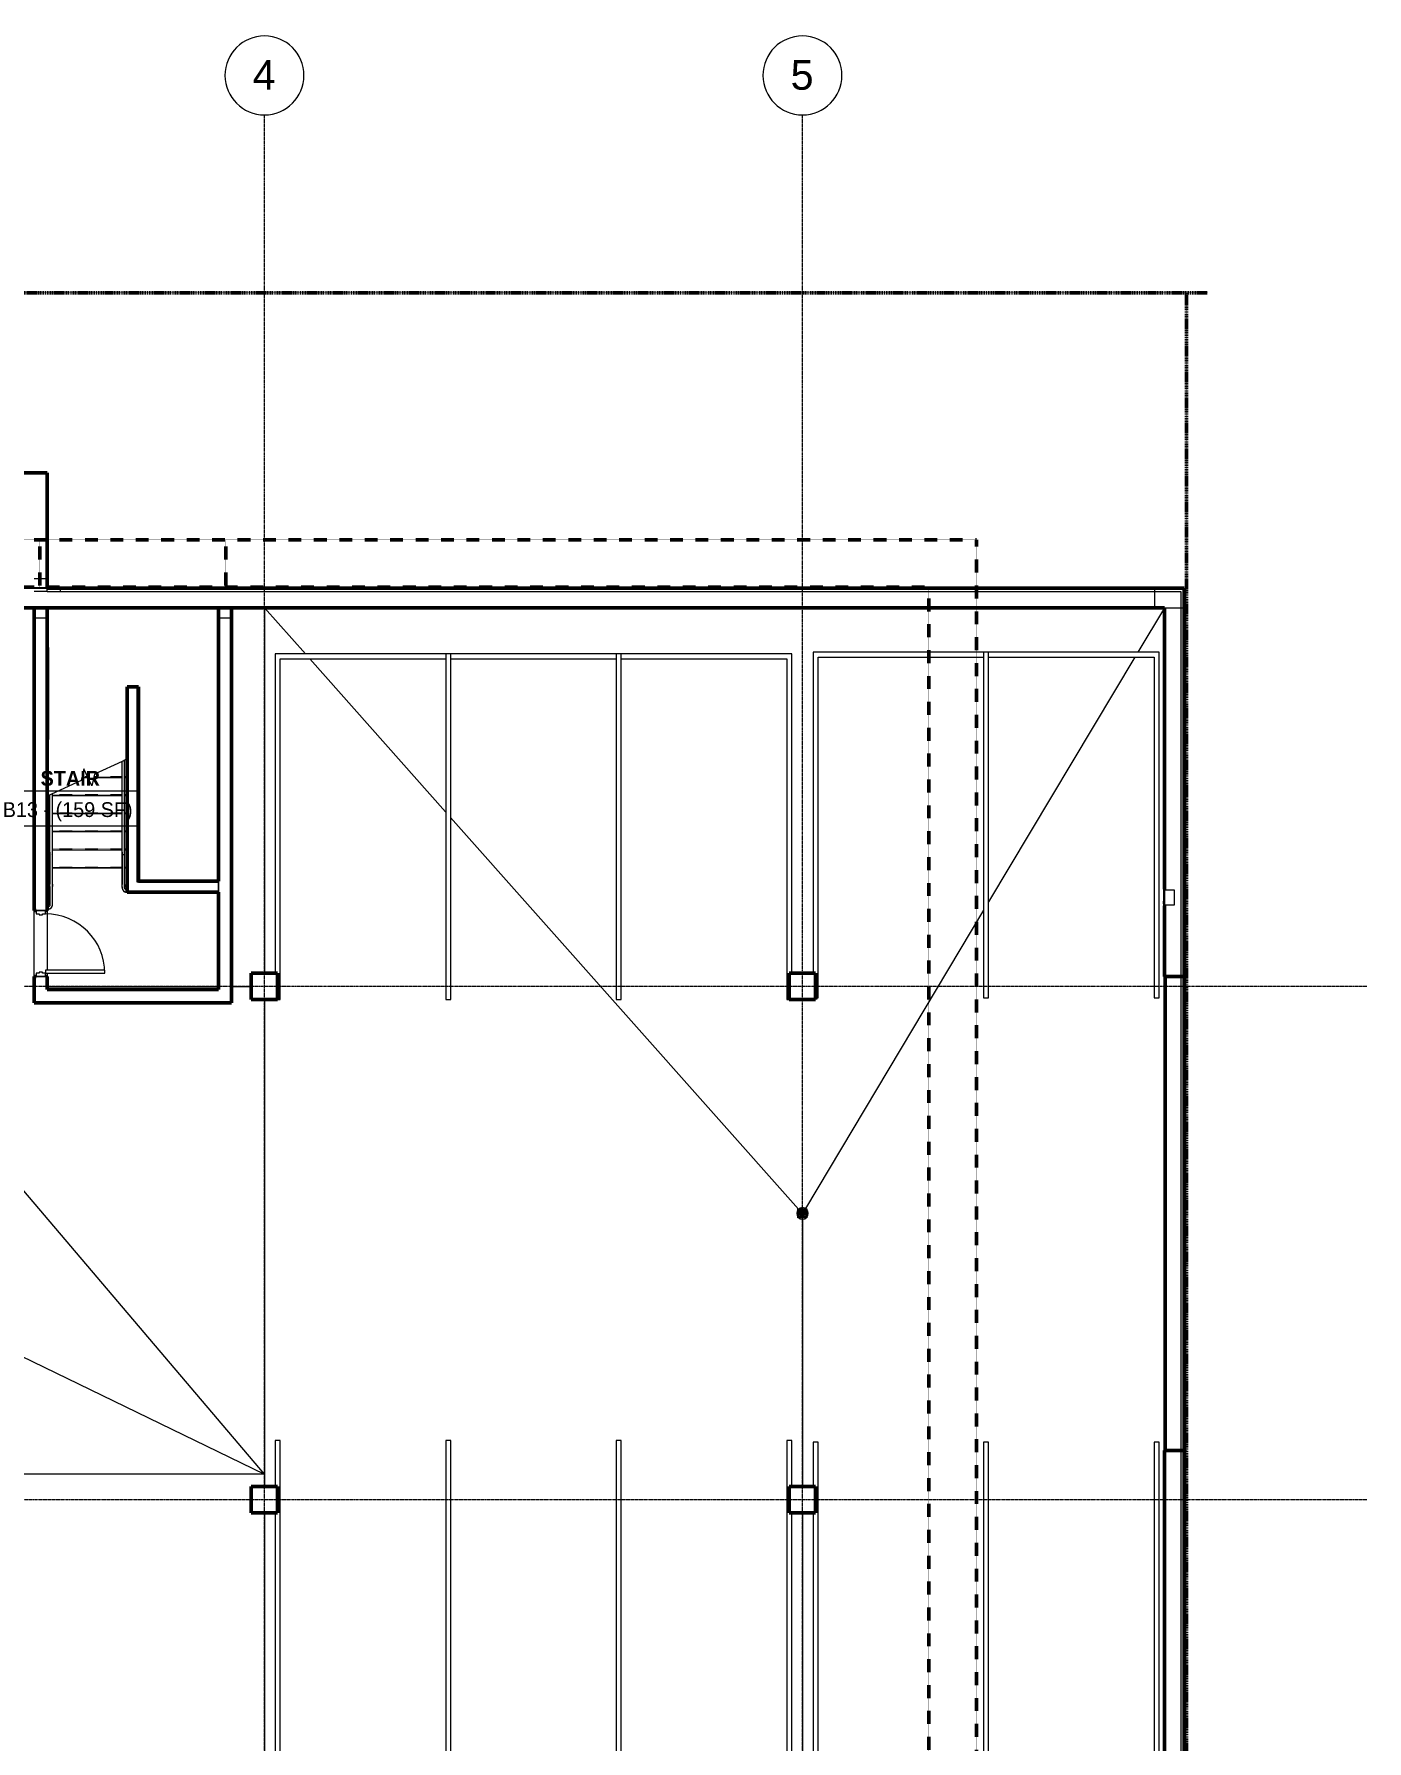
# Model space of a CAD drawing. Header units: inches. Extents: x -4218 to -1830, y 9767 to 12426.
# Drawn here: x -2640 to -1830, y 11389 to 12426 of the extents above; entities that cross this region are included whole.
import ezdxf

# ---------------------------------------------------------------- set-up
doc = ezdxf.new("R2010")
doc.units = ezdxf.units.IN
doc.header["$MEASUREMENT"] = 0
for name, pattern in [('Dash 1_16_', [0.125, 0.0625, -0.0625]), ('Double Dash 3_8_', [1, 0.375, -0.125, 0.125, -0.125, 0.125, -0.125]), ('Grid Line 1_2_', [0.875, 0.5, -0.125, 0.125, -0.125]), ('Overhead 1_16_', [0.101562, 0.0625, -0.039062])]:
    doc.linetypes.add(name, pattern=pattern)
for name, color, linetype, lineweight in [('0-1', 7, 'Continuous', 5), ('0-2', 90, 'Continuous', 20), ('0-3', 7, 'Continuous', 9), ('A-AREA-IDEN', 2, 'Continuous', 9), ('A-DOOR-1', 90, 'Continuous', 20), ('A-DOOR-2', 7, 'Continuous', 9), ('A-DOOR-FRAM-1', 90, 'Continuous', 20), ('A-FLOR-4', 192, 'Continuous', 9), ('A-FLOR-5', 71, 'Continuous', 13), ('A-FLOR-HRAL-1', 7, 'Continuous', 9), ('A-FLOR-HRAL-2', 252, 'Continuous', 9), ('A-GENM-1', 7, 'Continuous', 9), ('A-WALL', 113, 'Continuous', 13), ('A-WALL-1', 50, 'Continuous', 13), ('A-WALL-2', 250, 'Continuous', 50), ('A-WALL-3', 253, 'Continuous', 9), ('A-WALL-4', 252, 'Continuous', 9), ('A-WALL-5', 7, 'Continuous', 9), ('C-PROP-LINE', 91, 'Double Dash 3_8_', 50), ('C-PROP-LINE-1', 91, 'Dash 1_16_', 50), ('E-FIRE', 2, 'Continuous', 9), ('I-WALL-1', 250, 'Continuous', 50), ('I-WALL-2', 253, 'Continuous', 9), ('I-WALL-3', 252, 'Continuous', 9), ('P-SANR-FIXT', 6, 'Continuous', 9), ('S-COLS', 52, 'Continuous', 9), ('S-COLS-1', 52, 'Continuous', 50), ('S-FNDN-3', 253, 'Continuous', 9), ('S-FNDN-6', 32, 'Continuous', 9), ('S-FNDN-7', 32, 'Continuous', 50), ('S-GRID-1', 1, 'Grid Line 1_2_', 9), ('S-GRID-IDEN', 1, 'Continuous', 9), ('S-STRS-1', 252, 'Continuous', 9), ('S-STRS-2', 7, 'Continuous', 9), ('S-STRS-3', 253, 'Continuous', 9), ('S-STRS-4', 252, 'Overhead 1_16_', 9), ('S-STRS-5', 7, 'Overhead 1_16_', 9), ('S-STRS-MBND-1', 7, 'Continuous', 9)]:
    doc.layers.add(name, color=color, linetype=linetype, lineweight=lineweight)
doc.styles.add('Arial', font='arial.ttf', dxfattribs={"height": 18})
doc.styles.add('Century Gothic', font='ufonts.com_century-gothic.ttf', dxfattribs={"height": 9})
doc.styles.add('Century Gothic_B', font='GOTHICB.TTF', dxfattribs={"height": 9})

# ---------------------------------------------------------------- blocks, each defined once
blk = doc.blocks.new('Parking_Stall_Multiple - STANDARD-V4-BACKGROUND - BASEMENT')
at = {"layer": 'A-GENM-1'}
for p, q in [((166, 314), (0, 314)), ((0, 314), (0, 207.3)), ((210, 314), (182, 314)), ((210, 311), (210, 314)), ((3, 210.3), (3, 311)), ((3, 311), (210, 311)), ((210, 210.3), (0, 210.3)), ((0, 210.3), (0, 103.7)), ((210, 210.3), (3, 210.3)), ((210, 207.3), (210, 210.3)), ((210, 207.3), (210, 210.3)), ((0, 207.3), (210, 207.3)), ((3, 106.7), (3, 207.3)), ((3, 207.3), (210, 207.3)), ((210, 106.7), (0, 106.7)), ((0, 106.7), (0, 0)), ((210, 106.7), (3, 106.7)), ((210, 103.7), (210, 106.7)), ((210, 103.7), (210, 106.7)), ((0, 103.7), (210, 103.7)), ((3, 3), (3, 103.7)), ((3, 103.7), (210, 103.7)), ((210, 3), (3, 3)), ((210, 0), (210, 3)), ((0, 0), (166, 0)), ((182, 0), (210, 0))]:
    blk.add_line(p, q, dxfattribs=at)
blk = doc.blocks.new('Parking_Stall_Multiple - STANDARD-1983798-BACKGROUND - BASEMENT')
at = {"layer": 'A-GENM-1'}
for p, q in [((167.1, 210.3), (0, 210.3)), ((0, 210.3), (0, 103.7)), ((210, 210.3), (183.1, 210.3)), ((210, 207.3), (210, 210.3)), ((3, 106.7), (3, 207.3)), ((3, 207.3), (210, 207.3)), ((210, 106.7), (0, 106.7)), ((0, 106.7), (0, 0)), ((210, 106.7), (3, 106.7)), ((210, 103.7), (210, 106.7)), ((210, 103.7), (210, 106.7)), ((0, 103.7), (210, 103.7)), ((3, 3), (3, 103.7)), ((3, 103.7), (210, 103.7)), ((210, 3), (3, 3)), ((210, 0), (210, 3)), ((0, 0), (210, 0))]:
    blk.add_line(p, q, dxfattribs=at)
blk = doc.blocks.new('Parking_Stall_Multiple - STANDARD-2218185-BACKGROUND - BASEMENT')
at = {"layer": 'A-GENM-1'}
for p, q in [((194, 0), (0, 0)), ((0, 0), (0, -106.7)), ((3, -103.7), (3, -3)), ((3, -3), (210, -3)), ((210, -3), (210, -1.5)), ((210, -103.7), (0, -103.7)), ((0, -103.7), (0, -210.3)), ((210, -103.7), (3, -103.7)), ((210, -106.7), (210, -103.7)), ((210, -106.7), (210, -103.7)), ((0, -106.7), (210, -106.7)), ((3, -207.3), (3, -106.7)), ((3, -106.7), (210, -106.7)), ((210, -207.3), (0, -207.3)), ((0, -207.3), (0, -314)), ((210, -207.3), (3, -207.3)), ((210, -210.3), (210, -207.3)), ((210, -210.3), (210, -207.3)), ((0, -210.3), (210, -210.3)), ((3, -311), (3, -210.3)), ((3, -210.3), (210, -210.3)), ((210, -311), (3, -311)), ((210, -312.5), (210, -311)), ((0, -314), (194, -314))]:
    blk.add_line(p, q, dxfattribs=at)
blk = doc.blocks.new('Parking_Stall_Multiple - STANDARD-V7-BACKGROUND - BASEMENT')
at = {"layer": 'A-GENM-1'}
for p, q in [((210, 0), (0, 0)), ((0, 0), (0, -106.7)), ((210, -3), (210, 0)), ((3, -103.7), (3, -3)), ((3, -3), (210, -3)), ((210, -103.7), (0, -103.7)), ((0, -103.7), (0, -210.3)), ((210, -103.7), (3, -103.7)), ((210, -106.7), (210, -103.7)), ((210, -106.7), (210, -103.7)), ((0, -106.7), (210, -106.7)), ((3, -207.3), (3, -106.7)), ((3, -106.7), (210, -106.7)), ((210, -207.3), (3, -207.3)), ((210, -208.8), (210, -207.3)), ((0, -210.3), (195.1, -210.3))]:
    blk.add_line(p, q, dxfattribs=at)
blk = doc.blocks.new('CTR - 1st Phase - Common Walls_rvt-1-BACKGROUND - BASEMENT')
at = {"layer": '0-2'}
for name, p, rotation in [('Parking_Stall_Multiple - STANDARD-2218185-BACKGROUND - BASEMENT', (-2179.8, 12049.2), 270.0000000000005), ('Parking_Stall_Multiple - STANDARD-V7-BACKGROUND - BASEMENT', (-1956.5, 12050.3), 270.0000000000018), ('Parking_Stall_Multiple - STANDARD-V4-BACKGROUND - BASEMENT', (-2179.8, 11361.2), 89.99999999999953), ('Parking_Stall_Multiple - STANDARD-1983798-BACKGROUND - BASEMENT', (-1956.5, 11360.1), 89.99999999999821)]:
    blk.add_blockref(name, p, dxfattribs=dict(at, rotation=rotation))
blk = doc.blocks.new('HOLLOW METAL - STAIR DOOR 3-0 x 7-0-2453423-BACKGROUND - BASEMENT')
at = {"layer": 'A-DOOR-1'}
for p, q in [((18, 39.25), (16.25, 39.25)), ((16.25, 39.25), (16.25, 3.25)), ((18, 3.25), (18, 39.25)), ((16.25, 3.25), (18, 3.25))]:
    blk.add_line(p, q, dxfattribs=at)
at = {"layer": 'A-DOOR-2'}
blk.add_arc((18, 3.25), 36, 90, 180, dxfattribs=at)
at = {"layer": 'A-DOOR-FRAM-1'}
for p, q in [((-18, 3.25), (-20, 3.25)), ((-20, 3.25), (-20, -2.5)), ((-18, 1.3125), (-18, 3.25)), ((-17.375, 1.3125), (-18, 1.3125)), ((-17.375, -0.5625), (-17.375, 1.3125)), ((18, 1.3125), (17.375, 1.3125)), ((17.375, 1.3125), (17.375, -0.5625)), ((18, 3.25), (18, 1.3125)), ((20, 3.25), (18, 3.25)), ((20, -2.5), (20, 3.25)), ((-20, -2.5), (-18, -2.5)), ((-18, -2.5), (-18, -0.5625)), ((-18, -0.5625), (-17.375, -0.5625)), ((17.375, -0.5625), (18, -0.5625)), ((18, -0.5625), (18, -2.5)), ((18, -2.5), (20, -2.5))]:
    blk.add_line(p, q, dxfattribs=at)
blk = doc.blocks.new('Top Rail Type - Top Rail_Internal_-2365500-BACKGROUND - BASEMENT')
at = {"layer": 'A-FLOR-HRAL-1'}
for p, q in [((-2630.7, 11928.7), (-2630.7, 11909.3)), ((-2629.2, 11909.3), (-2629.2, 11928.7)), ((-2630, 11927.3), (-2629.9, 11927.3)), ((-2630.7, 11907.9), (-2630.7, 11896.8)), ((-2629.2, 11896.8), (-2629.2, 11907.9)), ((-2631.9, 11895.6), (-2632.3, 11895.6)), ((-2632.3, 11894.1), (-2631.9, 11894.1))]:
    blk.add_line(p, q, dxfattribs=at)
at = {"layer": 'A-FLOR-HRAL-1', "flags": 128}
for points in [[(-2630.7, 11907.9), (-2630.7, 11908), (-2630.7, 11908.1), (-2630.7, 11908.2), (-2630.7, 11908.3), (-2630.7, 11908.4), (-2630.7, 11908.5), (-2630.7, 11908.6), (-2630.7, 11908.7), (-2630.7, 11908.8), (-2630.7, 11908.9), (-2630.7, 11909), (-2630.7, 11909.1), (-2630.7, 11909.2), (-2630.7, 11909.3), (-2630.7, 11909.3)], [(-2629.2, 11909.3), (-2629.2, 11909.2), (-2629.2, 11909.1), (-2629.2, 11909), (-2629.2, 11908.9), (-2629.2, 11908.8), (-2629.2, 11908.7), (-2629.2, 11908.6), (-2629.2, 11908.5), (-2629.2, 11908.4), (-2629.2, 11908.3), (-2629.2, 11908.2), (-2629.2, 11908.1), (-2629.2, 11908), (-2629.2, 11907.9), (-2629.2, 11907.9)], [(-2631.9, 11894.1), (-2631.8, 11894.1), (-2631.7, 11894.1), (-2631.6, 11894.1), (-2631.5, 11894.1), (-2631.4, 11894.1), (-2631.3, 11894.1), (-2631.2, 11894.2), (-2631.1, 11894.2), (-2631, 11894.2), (-2630.9, 11894.3), (-2630.8, 11894.3), (-2630.7, 11894.4), (-2630.6, 11894.4), (-2630.5, 11894.5), (-2630.4, 11894.5), (-2630.3, 11894.6), (-2630.2, 11894.7), (-2630.1, 11894.7), (-2630.1, 11894.8), (-2630, 11894.9), (-2629.9, 11895), (-2629.8, 11895.1), (-2629.8, 11895.1), (-2629.7, 11895.2), (-2629.6, 11895.3), (-2629.6, 11895.4), (-2629.5, 11895.5), (-2629.5, 11895.6), (-2629.4, 11895.7), (-2629.4, 11895.8), (-2629.3, 11895.9), (-2629.3, 11896), (-2629.3, 11896.1), (-2629.3, 11896.2), (-2629.2, 11896.3), (-2629.2, 11896.5), (-2629.2, 11896.6), (-2629.2, 11896.7), (-2629.2, 11896.8), (-2629.2, 11896.8)], [(-2630.7, 11896.8), (-2630.7, 11896.8), (-2630.7, 11896.7), (-2630.7, 11896.7), (-2630.7, 11896.6), (-2630.7, 11896.6), (-2630.7, 11896.5), (-2630.7, 11896.5), (-2630.8, 11896.4), (-2630.8, 11896.4), (-2630.8, 11896.3), (-2630.8, 11896.3), (-2630.8, 11896.2), (-2630.9, 11896.2), (-2630.9, 11896.2), (-2630.9, 11896.1), (-2630.9, 11896.1), (-2631, 11896), (-2631, 11896), (-2631, 11896), (-2631.1, 11895.9), (-2631.1, 11895.9), (-2631.2, 11895.9), (-2631.2, 11895.8), (-2631.2, 11895.8), (-2631.3, 11895.8), (-2631.3, 11895.7), (-2631.4, 11895.7), (-2631.4, 11895.7), (-2631.4, 11895.7), (-2631.5, 11895.6), (-2631.5, 11895.6), (-2631.6, 11895.6), (-2631.6, 11895.6), (-2631.7, 11895.6), (-2631.7, 11895.6), (-2631.8, 11895.6), (-2631.8, 11895.6), (-2631.9, 11895.6), (-2631.9, 11895.6), (-2631.9, 11895.6)]]:
    blk.add_lwpolyline(points, dxfattribs=at)
at = {"layer": 'A-FLOR-HRAL-2'}
for p, q in [((-2632.3, 11895.6), (-2632.6, 11895.6)), ((-2632.6, 11894.7), (-2632.6, 11894.9)), ((-2632.6, 11894.1), (-2632.4, 11894.1))]:
    blk.add_line(p, q, dxfattribs=at)
blk = doc.blocks.new('Top Rail Type - Top Rail_Internal_-V8-BACKGROUND - BASEMENT')
at = {"layer": 'A-FLOR-HRAL-1'}
for p, q in [((-2629.2, 11964.2), (-2630.7, 11963.5)), ((-2630.7, 11908.9), (-2630.7, 11963.5)), ((-2629.2, 11908.9), (-2629.2, 11964.2)), ((-2630.7, 11907.9), (-2630.7, 11908.9)), ((-2630.7, 11896.8), (-2630.7, 11907.9)), ((-2629.2, 11907.9), (-2629.2, 11908.9)), ((-2629.2, 11896.8), (-2629.2, 11907.9)), ((-2632.3, 11895.6), (-2631.9, 11895.6)), ((-2632.3, 11894.1), (-2631.9, 11894.1))]:
    blk.add_line(p, q, dxfattribs=at)
for radius in [2.75, 1.25]:
    blk.add_arc((-2631.9, 11896.8), radius, 270, 0, dxfattribs=at)
at = {"layer": 'A-FLOR-HRAL-2'}
for p, q in [((-2632.6, 11895.6), (-2632.6, 11894.1)), ((-2632.6, 11895.6), (-2632.3, 11895.6)), ((-2632.6, 11894.1), (-2632.4, 11894.1))]:
    blk.add_line(p, q, dxfattribs=at)
blk = doc.blocks.new('Top Rail Type - Top Rail_Internal_-2385970-BACKGROUND - BASEMENT')
at = {"layer": 'A-FLOR-HRAL-1'}
for p, q in [((-2586.8, 11928.7), (-2586.8, 11909.1)), ((-2585.3, 11909.1), (-2585.3, 11928.7)), ((-2586.2, 11927.3), (-2586, 11927.3)), ((-2586.8, 11907.6), (-2586.8, 11907.2)), ((-2585.3, 11907.2), (-2585.3, 11907.6)), ((-2583.7, 11905.9), (-2584.1, 11905.9)), ((-2584.1, 11904.4), (-2583.7, 11904.4))]:
    blk.add_line(p, q, dxfattribs=at)
at = {"layer": 'A-FLOR-HRAL-1', "flags": 128}
for points in [[(-2586.8, 11907.6), (-2586.8, 11907.7), (-2586.8, 11907.8), (-2586.8, 11907.9), (-2586.8, 11908.1), (-2586.8, 11908.2), (-2586.8, 11908.3), (-2586.8, 11908.4), (-2586.8, 11908.5), (-2586.8, 11908.6), (-2586.8, 11908.7), (-2586.8, 11908.8), (-2586.8, 11908.9), (-2586.8, 11909), (-2586.8, 11909.1), (-2586.8, 11909.1)], [(-2585.3, 11909.1), (-2585.3, 11909), (-2585.3, 11908.9), (-2585.3, 11908.8), (-2585.3, 11908.7), (-2585.3, 11908.6), (-2585.3, 11908.5), (-2585.3, 11908.4), (-2585.3, 11908.3), (-2585.3, 11908.2), (-2585.3, 11908.1), (-2585.3, 11907.9), (-2585.3, 11907.8), (-2585.3, 11907.7), (-2585.3, 11907.6), (-2585.3, 11907.6)], [(-2586.8, 11907.2), (-2586.8, 11907.1), (-2586.8, 11907), (-2586.8, 11906.9), (-2586.8, 11906.8), (-2586.8, 11906.6), (-2586.7, 11906.5), (-2586.7, 11906.4), (-2586.7, 11906.3), (-2586.6, 11906.2), (-2586.6, 11906.1), (-2586.6, 11906), (-2586.5, 11905.9), (-2586.5, 11905.8), (-2586.4, 11905.7), (-2586.3, 11905.6), (-2586.3, 11905.5), (-2586.2, 11905.5), (-2586.1, 11905.4), (-2586.1, 11905.3), (-2586, 11905.2), (-2585.9, 11905.1), (-2585.8, 11905.1), (-2585.7, 11905), (-2585.7, 11904.9), (-2585.6, 11904.9), (-2585.5, 11904.8), (-2585.4, 11904.8), (-2585.3, 11904.7), (-2585.2, 11904.7), (-2585.1, 11904.6), (-2585, 11904.6), (-2584.9, 11904.6), (-2584.8, 11904.5), (-2584.6, 11904.5), (-2584.5, 11904.5), (-2584.4, 11904.5), (-2584.3, 11904.5), (-2584.2, 11904.4), (-2584.1, 11904.4), (-2584.1, 11904.4)], [(-2584.1, 11905.9), (-2584.1, 11905.9), (-2584.2, 11905.9), (-2584.2, 11905.9), (-2584.3, 11906), (-2584.3, 11906), (-2584.4, 11906), (-2584.4, 11906), (-2584.5, 11906), (-2584.5, 11906), (-2584.6, 11906), (-2584.6, 11906.1), (-2584.7, 11906.1), (-2584.7, 11906.1), (-2584.7, 11906.1), (-2584.8, 11906.2), (-2584.8, 11906.2), (-2584.9, 11906.2), (-2584.9, 11906.2), (-2584.9, 11906.3), (-2585, 11906.3), (-2585, 11906.4), (-2585, 11906.4), (-2585.1, 11906.4), (-2585.1, 11906.5), (-2585.1, 11906.5), (-2585.2, 11906.6), (-2585.2, 11906.6), (-2585.2, 11906.6), (-2585.2, 11906.7), (-2585.2, 11906.7), (-2585.3, 11906.8), (-2585.3, 11906.8), (-2585.3, 11906.9), (-2585.3, 11906.9), (-2585.3, 11907), (-2585.3, 11907), (-2585.3, 11907.1), (-2585.3, 11907.1), (-2585.3, 11907.2), (-2585.3, 11907.2)]]:
    blk.add_lwpolyline(points, dxfattribs=at)
at = {"layer": 'A-FLOR-HRAL-2'}
for p, q in [((-2583.4, 11905.9), (-2583.7, 11905.9)), ((-2583.7, 11904.4), (-2583.4, 11904.4)), ((-2583.4, 11905.3), (-2583.4, 11905.1))]:
    blk.add_line(p, q, dxfattribs=at)
blk = doc.blocks.new('Top Rail Type - Top Rail_Internal_-V10-BACKGROUND - BASEMENT')
at = {"layer": 'A-FLOR-HRAL-1'}
for p, q in [((-2585.3, 11984.6), (-2586.8, 11983.9)), ((-2586.8, 11908.7), (-2586.8, 11983.9)), ((-2585.3, 11908.7), (-2585.3, 11984.6)), ((-2586.8, 11907.6), (-2586.8, 11908.7)), ((-2586.8, 11907.2), (-2586.8, 11907.6)), ((-2585.3, 11907.6), (-2585.3, 11908.7)), ((-2585.3, 11907.2), (-2585.3, 11907.6)), ((-2583.7, 11905.9), (-2584.1, 11905.9)), ((-2583.7, 11904.4), (-2584.1, 11904.4))]:
    blk.add_line(p, q, dxfattribs=at)
for radius in [2.75, 1.25]:
    blk.add_arc((-2584.1, 11907.2), radius, 180, 270, dxfattribs=at)
at = {"layer": 'A-FLOR-HRAL-2'}
for p, q in [((-2583.4, 11905.9), (-2583.7, 11905.9)), ((-2583.4, 11904.4), (-2583.7, 11904.4)), ((-2583.4, 11904.4), (-2583.4, 11905.9))]:
    blk.add_line(p, q, dxfattribs=at)
blk = doc.blocks.new('Walls 4 - Walls 1-2363743-BACKGROUND - BASEMENT')
at = {"layer": 'A-WALL-2'}
for p, q in [((-2632.2, 12053.2), (-2632.3, 12053.2)), ((-2632.3, 12053.2), (-2632.3, 11997.2)), ((-2632.2, 11997.2), (-2632.2, 12053.2)), ((-2632.3, 11997.2), (-2632.2, 11997.2))]:
    blk.add_line(p, q, dxfattribs=at)
at = {"layer": 'A-WALL-3'}
blk.add_line((-2632.3, 12053.2), (-2632.3, 11997.2), dxfattribs=at)
at = {"layer": 'A-WALL-4'}
for p, q in [((-2632.3, 12053.2), (-2632.2, 12053.2)), ((-2632.2, 11997.2), (-2632.2, 12053.2)), ((-2632.3, 11997.2), (-2632.2, 11997.2))]:
    blk.add_line(p, q, dxfattribs=at)
blk = doc.blocks.new('CTR - 1st Phase -Stairs _ Elevators_rvt-1-BACKGROUND - BASEMENT')
at = {"layer": 'A-WALL-1'}
for p, q in [((-2583.1, 11985.7), (-2583.1, 12028.6)), ((-2577.6, 12028.6), (-2583.1, 12028.6)), ((-2577.6, 11911.2), (-2577.6, 12028.6)), ((-2583.1, 11911.2), (-2583.1, 11985.2)), ((-2583.1, 11910.6), (-2583.1, 11911.2)), ((-2583.1, 11905.1), (-2583.1, 11910.6)), ((-2577.6, 11910.6), (-2577.6, 11911.2)), ((-2528.3, 11910.6), (-2577.6, 11910.6)), ((-2528.3, 11910.6), (-2528.3, 11911.2)), ((-2528.3, 11905.1), (-2528.3, 11910.6)), ((-2528.3, 11905.1), (-2583.1, 11905.1)), ((-2528.3, 11904.4), (-2528.3, 11905.1))]:
    blk.add_line(p, q, dxfattribs=at)
at = {"layer": 'A-WALL-2'}
for p, q in [((-2640.3, 12077.2), (-2640.3, 11893.2)), ((-2632.3, 12077.2), (-2640.3, 12077.2)), ((-2632.3, 11893.2), (-2632.3, 12077.2)), ((-2528.3, 12077.2), (-2528.3, 11911.2)), ((-2520.3, 12077.2), (-2528.3, 12077.2)), ((-2520.3, 11845.2), (-2520.3, 12077.2)), ((-2528.3, 11904.4), (-2528.3, 11845.2)), ((-2640.3, 11893.2), (-2639.1, 11893.2)), ((-2633.3, 11893.2), (-2632.3, 11893.2)), ((-2640.3, 11853.2), (-2640.3, 11837.2)), ((-2639.1, 11853.2), (-2640.3, 11853.2)), ((-2632.3, 11853.2), (-2633.3, 11853.2)), ((-2632.3, 11845.2), (-2632.3, 11853.2)), ((-2528.3, 11845.2), (-2632.3, 11845.2)), ((-2520.3, 11837.2), (-2520.3, 11845.2)), ((-2640.3, 11837.2), (-2632.3, 11837.2)), ((-2632.3, 11837.2), (-2520.3, 11837.2))]:
    blk.add_line(p, q, dxfattribs=at)
at = {"layer": 'A-WALL-3'}
for p, q in [((-2640.3, 12077.2), (-2632.3, 12077.2)), ((-2528.3, 12077.2), (-2520.3, 12077.2)), ((-2639.1, 11893.2), (-2633.3, 11893.2)), ((-2633.3, 11853.2), (-2639.1, 11853.2)), ((-2528.3, 11845.2), (-2632.3, 11845.2)), ((-2528.3, 11847.2), (-2528.3, 11845.2)), ((-2520.3, 11845.2), (-2520.3, 11847.2)), ((-2520.3, 11845.2), (-2520.3, 11837.2))]:
    blk.add_line(p, q, dxfattribs=at)
at = {"layer": 'A-WALL-4'}
for p, q in [((-2640.3, 11893.2), (-2639.1, 11893.2)), ((-2633.3, 11893.2), (-2632.3, 11893.2)), ((-2639.1, 11853.2), (-2640.3, 11853.2)), ((-2632.3, 11853.2), (-2633.3, 11853.2))]:
    blk.add_line(p, q, dxfattribs=at)
at = {"layer": 'A-WALL-5'}
for p, q in [((-2640.3, 11853.2), (-2640.3, 11893.2)), ((-2632.3, 11893.2), (-2632.3, 11856.9)), ((-2632.3, 11855.2), (-2632.3, 11853.2))]:
    blk.add_line(p, q, dxfattribs=at)
at = {"layer": 'I-WALL-1'}
for p, q in [((-2583.7, 12029.2), (-2583.7, 11985.4)), ((-2583.1, 12029.2), (-2583.7, 12029.2)), ((-2577.6, 12029.2), (-2583.1, 12029.2)), ((-2576.9, 12029.2), (-2577.6, 12029.2)), ((-2576.9, 11911.2), (-2576.9, 12029.2)), ((-2583.7, 11985.2), (-2583.7, 11911.2)), ((-2583.7, 11911.2), (-2583.7, 11905.1)), ((-2528.3, 11911.2), (-2576.9, 11911.2)), ((-2583.7, 11905.1), (-2583.7, 11904.4)), ((-2583.7, 11904.4), (-2528.3, 11904.4))]:
    blk.add_line(p, q, dxfattribs=at)
at = {"layer": 'I-WALL-2'}
blk.add_line((-2528.3, 11911.2), (-2528.3, 11904.4), dxfattribs=at)
at = {"layer": 'I-WALL-3'}
for p, q in [((-2583.7, 12029.2), (-2583.7, 11985.4)), ((-2583.7, 12029.2), (-2576.9, 12029.2)), ((-2576.9, 11911.2), (-2576.9, 12029.2)), ((-2583.7, 11919.2), (-2583.7, 11911.2)), ((-2583.7, 11905.9), (-2583.7, 11911.2)), ((-2528.3, 11911.2), (-2576.9, 11911.2)), ((-2583.4, 11904.4), (-2528.3, 11904.4))]:
    blk.add_line(p, q, dxfattribs=at)
at = {"layer": 'S-FNDN-3'}
for p, q in [((-2648.3, 12077.2), (-2632.3, 12077.2)), ((-2528.3, 12077.2), (-2512.3, 12077.2))]:
    blk.add_line(p, q, dxfattribs=at)
at = {"layer": 'S-STRS-1'}
for p, q in [((-2583.7, 11974.2), (-2583.1, 11974.2)), ((-2632.3, 11952.2), (-2632.3, 11962.7)), ((-2583.7, 11963.2), (-2583.1, 11963.2)), ((-2632.3, 11941.2), (-2632.3, 11952.2)), ((-2583.7, 11952.2), (-2583.1, 11952.2)), ((-2632.3, 11930.2), (-2632.3, 11941.2)), ((-2583.7, 11941.2), (-2583.1, 11941.2)), ((-2632.3, 11919.2), (-2632.3, 11930.2)), ((-2583.7, 11930.2), (-2583.1, 11930.2)), ((-2583.7, 11919.2), (-2583.1, 11919.2))]:
    blk.add_line(p, q, dxfattribs=at)
at = {"layer": 'S-STRS-2'}
for p, q in [((-2584.1, 11985.2), (-2583.1, 11985.2)), ((-2583.1, 11985.2), (-2583.1, 11985.7)), ((-2611.3, 11974.2), (-2607.7, 11974.2)), ((-2604.1, 11974.2), (-2586.8, 11974.2)), ((-2585.3, 11974.2), (-2583.7, 11974.2)), ((-2631.3, 11963.2), (-2630.7, 11963.2)), ((-2629.2, 11963.2), (-2586.8, 11963.2)), ((-2585.3, 11963.2), (-2583.7, 11963.2)), ((-2632.3, 11952.2), (-2630.7, 11952.2)), ((-2629.2, 11952.2), (-2586.8, 11952.2)), ((-2585.3, 11952.2), (-2583.7, 11952.2)), ((-2632.3, 11941.2), (-2630.7, 11941.2)), ((-2629.2, 11941.2), (-2586.8, 11941.2)), ((-2585.3, 11941.2), (-2583.7, 11941.2)), ((-2632.3, 11930.2), (-2630.7, 11930.2)), ((-2629.2, 11930.2), (-2586.8, 11930.2)), ((-2585.3, 11930.2), (-2583.7, 11930.2)), ((-2632.3, 11919.2), (-2630.7, 11919.2)), ((-2629.2, 11919.2), (-2586.8, 11919.2)), ((-2585.3, 11919.2), (-2583.7, 11919.2))]:
    blk.add_line(p, q, dxfattribs=at)
at = {"layer": 'S-STRS-3'}
for p, q in [((-2583.1, 11974.2), (-2583.1, 11985.2)), ((-2583.1, 11963.2), (-2583.1, 11974.2)), ((-2583.1, 11952.2), (-2583.1, 11963.2)), ((-2583.1, 11941.2), (-2583.1, 11952.2)), ((-2583.1, 11930.2), (-2583.1, 11941.2)), ((-2583.1, 11919.2), (-2583.1, 11930.2))]:
    blk.add_line(p, q, dxfattribs=at)
at = {"layer": 'S-STRS-4'}
for p, q in [((-2583.7, 11974.7), (-2583.1, 11974.7)), ((-2583.7, 11963.7), (-2583.1, 11963.7)), ((-2583.7, 11952.7), (-2583.1, 11952.7)), ((-2583.7, 11941.7), (-2583.1, 11941.7)), ((-2583.7, 11930.7), (-2583.1, 11930.7)), ((-2583.7, 11919.7), (-2583.1, 11919.7))]:
    blk.add_line(p, q, dxfattribs=at)
at = {"layer": 'S-STRS-5'}
for p, q in [((-2611.2, 11974.7), (-2607.9, 11974.7)), ((-2604, 11974.7), (-2586.8, 11974.7)), ((-2585.3, 11974.7), (-2583.7, 11974.7)), ((-2629.2, 11963.7), (-2586.8, 11963.7)), ((-2585.3, 11963.7), (-2583.7, 11963.7)), ((-2632.3, 11952.7), (-2630.7, 11952.7)), ((-2629.2, 11952.7), (-2586.8, 11952.7)), ((-2585.3, 11952.7), (-2583.7, 11952.7)), ((-2632.3, 11941.7), (-2630.7, 11941.7)), ((-2629.2, 11941.7), (-2586.8, 11941.7)), ((-2585.3, 11941.7), (-2583.7, 11941.7)), ((-2632.3, 11930.7), (-2630.7, 11930.7)), ((-2629.2, 11930.7), (-2586.8, 11930.7)), ((-2585.3, 11930.7), (-2583.7, 11930.7)), ((-2632.3, 11919.7), (-2630.7, 11919.7)), ((-2629.2, 11919.7), (-2586.8, 11919.7)), ((-2585.3, 11919.7), (-2583.7, 11919.7))]:
    blk.add_line(p, q, dxfattribs=at)
at = {"layer": 'S-STRS-MBND-1'}
for p, q in [((-2586.8, 11983.9), (-2603.6, 11976.1)), ((-2583.1, 11985.7), (-2585.3, 11984.6)), ((-2611.8, 11972.3), (-2632.3, 11962.7)), ((-2610.1, 11979.3), (-2611.8, 11972.3)), ((-2605.3, 11969.1), (-2610.1, 11979.3)), ((-2603.6, 11976.1), (-2605.3, 11969.1))]:
    blk.add_line(p, q, dxfattribs=at)
at = {"layer": '0-3'}
for name in ['Walls 4 - Walls 1-2363743-BACKGROUND - BASEMENT', 'Top Rail Type - Top Rail_Internal_-V10-BACKGROUND - BASEMENT', 'Top Rail Type - Top Rail_Internal_-V8-BACKGROUND - BASEMENT', 'Top Rail Type - Top Rail_Internal_-2365500-BACKGROUND - BASEMENT', 'Top Rail Type - Top Rail_Internal_-2385970-BACKGROUND - BASEMENT']:
    blk.add_blockref(name, (0, 0), dxfattribs=at)
at = {"layer": '0-3', "rotation": 269.9999999999901}
blk.add_blockref('HOLLOW METAL - STAIR DOOR 3-0 x 7-0-2453423-BACKGROUND - BASEMENT', (-2636.6, 11873.2), dxfattribs=at)
blk = doc.blocks.new('Concrete-Rectangular-Column - ONE-1856735-BACKGROUND - BASEMENT')
at = {"layer": 'S-COLS-1'}
for p, q in [((8, 8), (-8, 8)), ((-8, 8), (-8, -8)), ((8, -8), (8, 8)), ((-8, -8), (8, -8))]:
    blk.add_line(p, q, dxfattribs=at)
blk = doc.blocks.new('Basic Wall _ EXT - C8AØF - _10_ CONCRETE _ 2_ EPS INSUL_ - ___-2578962-BACKGROUND - BASEMENT')
at = {"layer": 'S-FNDN-6'}
for p, q in [((-3144.3, 12095.1), (-3136.3, 12095.1)), ((-2640.3, 12095.1), (-2632.3, 12095.1)), ((-3152.3, 12089.2), (-3175.6, 12089.2)), ((-3175.6, 12089.2), (-3144.3, 12089.2)), ((-3144.3, 12089.2), (-3136.3, 12089.2)), ((-2640.3, 12089.2), (-2632.3, 12089.2))]:
    blk.add_line(p, q, dxfattribs=at)
blk = doc.blocks.new('Basic Wall _ EXT - C8AØF - _10_ CONCRETE _ 2_ EPS INSUL_ - ___-2578964-BACKGROUND - BASEMENT')
at = {"layer": 'S-FNDN-6'}
for p, q in [((-1941.3, 12077.2), (-1941.3, 12087.2)), ((-1941.3, 12087.2), (-1941.3, 11853.2)), ((-1941.3, 11853.2), (-1941.3, 12077.2)), ((-1941.3, 11853.2), (-1940.7, 11853.2)), ((-1940.7, 11853.2), (-1941.3, 11853.2))]:
    blk.add_line(p, q, dxfattribs=at)
blk = doc.blocks.new('Basic Wall _ EXT - C8AØF - _10_ CONCRETE _ 2_ EPS INSUL_ - ___-2578965-BACKGROUND - BASEMENT')
at = {"layer": 'S-FNDN-6'}
for p, q in [((-1941.3, 11565.2), (-1939.9, 11565.2)), ((-1939.9, 11565.2), (-1941.3, 11565.2)), ((-1941.3, 11157.2), (-1941.3, 11565.2)), ((-1941.3, 11565.2), (-1941.3, 11157.2)), ((-1941.3, 11157.2), (-1938.8, 11157.2)), ((-1938.8, 11157.2), (-1941.3, 11157.2))]:
    blk.add_line(p, q, dxfattribs=at)
blk = doc.blocks.new('Drain-Floor-WATTS-Square-Stainless_Steel_Strainer-Type_FD-1200-M - 2_ Outlet with 5_ Strainer-2528673-BACKGROUND - BASEMENT')
at = {"layer": 'P-SANR-FIXT'}
for p, q in [((-2.707, -2.707), (-2.707, 2.707)), ((-2.707, 2.707), (2.707, 2.707)), ((-2.03025, -2.03025), (-2.03025, 2.03025)), ((-2.03025, 2.03025), (2.03025, 2.03025)), ((-1.3535, -1.3535), (-1.3535, 1.3535)), ((-1.3535, 1.3535), (1.3535, 1.3535)), ((-0.67675, -0.67675), (-0.67675, 0.67675)), ((-0.67675, 0.67675), (0.67675, 0.67675)), ((0, 2.707), (0, -2.707)), ((0.67675, 0.67675), (0.67675, -0.67675)), ((1.3535, 1.3535), (1.3535, -1.3535)), ((2.03025, 2.03025), (2.03025, -2.03025)), ((2.707, 2.707), (2.707, -2.707)), ((-2.707, 0), (2.707, 0)), ((2.707, -2.707), (-2.707, -2.707)), ((2.03025, -2.03025), (-2.03025, -2.03025)), ((1.3535, -1.3535), (-1.3535, -1.3535)), ((0.67675, -0.67675), (-0.67675, -0.67675))]:
    blk.add_line(p, q, dxfattribs=at)
for start, end in [(360, 180), (180, 360)]:
    blk.add_arc((0, 0), 3.5, start, end, dxfattribs=at)
blk = doc.blocks.new('104416 - Fire Extinguishers - Wall - Class A - Light - 2A-2804394-BACKGROUND - BASEMENT')
at = {"layer": 'E-FIRE'}
for p, q in [((13.2, 6.3), (13.2, 6)), ((23.2, 6.3), (13.2, 6.3)), ((13.2, 6.3), (23.2, 6.3)), ((13.2, 6.3), (13.2, 6)), ((23.2, 6), (13.2, 6)), ((13.6, 0), (13.6, 6)), ((22.8, 0), (13.6, 0)), ((14.4, 6.3), (14.4, 6.5)), ((14.4, 6.5), (14.8, 6.5)), ((14.4, 6.3), (14.4, 6.5)), ((14.8, 6.5), (15, 6.5)), ((14.8, 6.3), (14.8, 6.5)), ((15, 6.5), (15.1, 6.5)), ((15, 6.3), (15, 6.5)), ((15.1, 6.5), (15.2, 6.5)), ((15.1, 6.3), (15.1, 6.5)), ((15.2, 6.5), (15.5, 6.5)), ((15.2, 6.3), (15.2, 6.5)), ((15.5, 6.5), (15.7, 6.5)), ((15.5, 6.3), (15.5, 6.5)), ((15.7, 6.5), (15.9, 6.5)), ((15.7, 6.3), (15.7, 6.5)), ((15.9, 6.3), (15.9, 6.5)), ((15.9, 6.5), (15.9, 6.5)), ((15.9, 6.3), (15.9, 6.5)), ((15.9, 6.3), (15.9, 6.5)), ((22.8, 6), (22.8, 0)), ((23.2, 6), (23.2, 6.3)), ((23.2, 6), (23.2, 6.3))]:
    blk.add_line(p, q, dxfattribs=at)
blk = doc.blocks.new('Family - ___-1878357-BACKGROUND - BASEMENT')
at = {"layer": 'C-PROP-LINE'}
blk.add_line((-3989.6, 12268.7), (-1926.9, 12268.7), dxfattribs=at)
blk = doc.blocks.new('Family - ___-2657144-BACKGROUND - BASEMENT')
at = {"layer": 'C-PROP-LINE'}
blk.add_line((-1939.8, 12268.7), (-1939.8, 9828.6), dxfattribs=at)
blk = doc.blocks.new('Family - ___-2835860-BACKGROUND - BASEMENT')
at = {"layer": 'C-PROP-LINE-1'}
for p, q in [((-2636.9, 12118.6), (-3860.7, 12118.6)), ((-2636.9, 12118.6), (-2636.9, 12089.7)), ((-2523.7, 12089.7), (-2523.7, 12118.6)), ((-2067.5, 12118.6), (-2523.7, 12118.6)), ((-2067.5, 11247.4), (-2067.5, 12118.6)), ((-2636.9, 12089.7), (-2523.7, 12089.7))]:
    blk.add_line(p, q, dxfattribs=at)
blk = doc.blocks.new('Family - ___-2835903-BACKGROUND - BASEMENT')
at = {"layer": 'C-PROP-LINE-1'}
for p, q in [((-2096.4, 12089.7), (-3831.8, 12089.7)), ((-2096.4, 11276.3), (-2096.4, 12089.7))]:
    blk.add_line(p, q, dxfattribs=at)
blk = doc.blocks.new('Family - ___-2835932-BACKGROUND - BASEMENT')
at = {"layer": 'C-PROP-LINE-1'}
for p, q in [((-2067.5, 12118.6), (-3860.7, 12118.6)), ((-2067.5, 11247.4), (-2067.5, 12118.6))]:
    blk.add_line(p, q, dxfattribs=at)
blk = doc.blocks.new('Grid - Grid Head - Circle-50561-BACKGROUND - BASEMENT')
at = {"layer": 'S-GRID-IDEN'}
for start, end in [(360, 180), (180, 360)]:
    blk.add_arc((0, 0), 0.25, start, end, dxfattribs=at)

msp = doc.modelspace()

# ---------------------------------------------------------------- linework, layer by layer
at = {"layer": 'A-AREA-IDEN', "flags": 128}
msp.add_lwpolyline([(-2662.4, 11966.1), (-2577.7, 11966.1), (-2577.7, 11944.6), (-2662.4, 11944.6)], close=True, dxfattribs=at)
at = {"layer": 'A-FLOR-4'}
for p, q in [((-2632.3, 12077.2), (-2632.3, 11895.6)), ((-2528.3, 11845.2), (-2528.3, 12077.2)), ((-2520.3, 12077.2), (-2520.3, 11837.2)), ((-2632.3, 11894.1), (-2632.3, 11856.9)), ((-2632.3, 11855.2), (-2632.3, 11845.2)), ((-2632.3, 11845.2), (-2528.3, 11845.2)), ((-1953.3, 11853.2), (-1953.3, 10218.9)), ((-2520.3, 11837.2), (-2640.3, 11837.2))]:
    msp.add_line(p, q, dxfattribs=at)
at = {"layer": 'A-FLOR-5'}
for p, q in [((-2500.3, 12077.2), (-2475.4, 12049.2)), ((-2500.3, 12077.2), (-2500.3, 11855.2)), ((-1953.3, 12077.2), (-1969.4, 12050.3)), ((-2472.8, 12046.2), (-2390.2, 11953.2)), ((-1971.2, 12047.3), (-2060.2, 11898.5)), ((-2387.2, 11949.8), (-2175.6, 11711.8)), ((-2063.2, 11893.5), (-2171.5, 11712.2)), ((-2500.3, 11550.8), (-2752.3, 11847.2)), ((-2632.3, 11847.2), (-2528.3, 11847.2)), ((-2520.3, 11847.2), (-2508.3, 11847.2)), ((-2500.3, 11839.2), (-2500.3, 11543.2)), ((-2824.2, 11707.7), (-2500.3, 11550.8)), ((-2173.3, 11705.7), (-2173.3, 11543.2)), ((-2500.3, 11550.8), (-2945.4, 11550.8)), ((-2500.3, 11527.2), (-2500.3, 11290.2)), ((-2173.3, 11527.2), (-2173.3, 11290.2))]:
    msp.add_line(p, q, dxfattribs=at)
at = {"layer": 'A-WALL'}
for p, q in [((-2632.3, 12087.2), (-2632.3, 12089.2)), ((-2632.3, 12087.2), (-1943.3, 12087.2)), ((-1943.3, 12087.2), (-1943.3, 9891.2))]:
    msp.add_line(p, q, dxfattribs=at)
at = {"layer": 'S-FNDN-6'}
for p, q in [((-2632.3, 12089.2), (-2640.3, 12089.2)), ((-2632.3, 12087.2), (-2640.3, 12087.2)), ((-2624.3, 12087.2), (-2624.3, 12089.2)), ((-1959.3, 12089.2), (-1959.3, 12077.2)), ((-1953.3, 12077.2), (-1941.3, 12077.2)), ((-2640.3, 12071.2), (-2632.3, 12071.2)), ((-2528.3, 12071.2), (-2520.3, 12071.2))]:
    msp.add_line(p, q, dxfattribs=at)
at = {"layer": 'S-FNDN-7'}
for p, q in [((-2632.3, 12159.2), (-2716.3, 12159.2)), ((-2632.3, 12089.2), (-2632.3, 12159.2)), ((-1941.3, 12089.2), (-2632.3, 12089.2)), ((-1941.3, 9889.2), (-1941.3, 12089.2)), ((-2826.1, 12077.2), (-1953.3, 12077.2)), ((-1953.3, 12077.2), (-1953.3, 11906.2)), ((-1953.3, 11896.2), (-1953.3, 11853.2)), ((-1941.3, 11853.2), (-1953.3, 11853.2)), ((-1952.9, 11853.2), (-1952.9, 11565.2)), ((-1953.3, 11565.2), (-1953.3, 11157.2)), ((-1953.3, 11565.2), (-1941.3, 11565.2))]:
    msp.add_line(p, q, dxfattribs=at)
at = {"layer": 'S-GRID-1'}
for p, q in [((-2500.3, 9836.2), (-2500.3, 12376.8)), ((-2173.3, 9836.2), (-2173.3, 12376.8)), ((-1830.2, 11847.2), (-4168.7, 11847.2)), ((-1830.2, 11535.2), (-4168.7, 11535.2))]:
    msp.add_line(p, q, dxfattribs=at)

# ---------------------------------------------------------------- block references
at = {"layer": '0-1'}
for name in ['CTR - 1st Phase - Common Walls_rvt-1-BACKGROUND - BASEMENT', 'CTR - 1st Phase -Stairs _ Elevators_rvt-1-BACKGROUND - BASEMENT']:
    msp.add_blockref(name, (0, 0), dxfattribs=at)
at = {"layer": 'C-PROP-LINE'}
for name in ['Family - ___-1878357-BACKGROUND - BASEMENT', 'Family - ___-2657144-BACKGROUND - BASEMENT']:
    msp.add_blockref(name, (0, 0), dxfattribs=at)
at = {"layer": 'C-PROP-LINE-1'}
for name in ['Family - ___-2835860-BACKGROUND - BASEMENT', 'Family - ___-2835932-BACKGROUND - BASEMENT', 'Family - ___-2835903-BACKGROUND - BASEMENT']:
    msp.add_blockref(name, (0, 0), dxfattribs=at)
at = {"layer": 'E-FIRE', "rotation": 90}
msp.add_blockref('104416 - Fire Extinguishers - Wall - Class A - Light - 2A-2804394-BACKGROUND - BASEMENT', (-1947.3, 11883), dxfattribs=at)
at = {"layer": 'P-SANR-FIXT'}
msp.add_blockref('Drain-Floor-WATTS-Square-Stainless_Steel_Strainer-Type_FD-1200-M - 2_ Outlet with 5_ Strainer-2528673-BACKGROUND - BASEMENT', (-2173.3, 11709.2), dxfattribs=at)
at = {"layer": 'S-COLS'}
for p in [(-2500.3, 11847.2), (-2173.3, 11847.2), (-2500.3, 11535.2), (-2173.3, 11535.2)]:
    msp.add_blockref('Concrete-Rectangular-Column - ONE-1856735-BACKGROUND - BASEMENT', p, dxfattribs=at)
at = {"layer": 'S-FNDN-6'}
for name in ['Basic Wall _ EXT - C8AØF - _10_ CONCRETE _ 2_ EPS INSUL_ - ___-2578962-BACKGROUND - BASEMENT', 'Basic Wall _ EXT - C8AØF - _10_ CONCRETE _ 2_ EPS INSUL_ - ___-2578964-BACKGROUND - BASEMENT', 'Basic Wall _ EXT - C8AØF - _10_ CONCRETE _ 2_ EPS INSUL_ - ___-2578965-BACKGROUND - BASEMENT']:
    msp.add_blockref(name, (0, 0), dxfattribs=at)
at = {"layer": 'S-GRID-IDEN', "xscale": 95.99999999999994, "yscale": 95.99999999999994, "zscale": 95.99999999999994}
for p in [(-2500.3, 12400.8), (-2173.3, 12400.8)]:
    msp.add_blockref('Grid - Grid Head - Circle-50561-BACKGROUND - BASEMENT', p, dxfattribs=at)

# ---------------------------------------------------------------- texts
at = {"layer": 'A-AREA-IDEN', "char_height": 9, "attachment_point": 1}
for s, insert, width, style in [('STAIR', (-2636.4, 11978.1), 39.39, 'Century Gothic_B'), ('B13 - (159 SF)', (-2659.4, 11959.1), 95.142, 'Century Gothic')]:
    msp.add_mtext(s, dxfattribs=dict(at, insert=insert, width=width, style=style))
at = {"layer": 'S-GRID-IDEN', "char_height": 18, "width": 16.968, "attachment_point": 1, "style": 'Arial'}
for s, insert in [('4', (-2507.5, 12410.1)), ('5', (-2180.5, 12410.1))]:
    msp.add_mtext(s, dxfattribs=dict(at, insert=insert))

doc.saveas('drawing.dxf')
